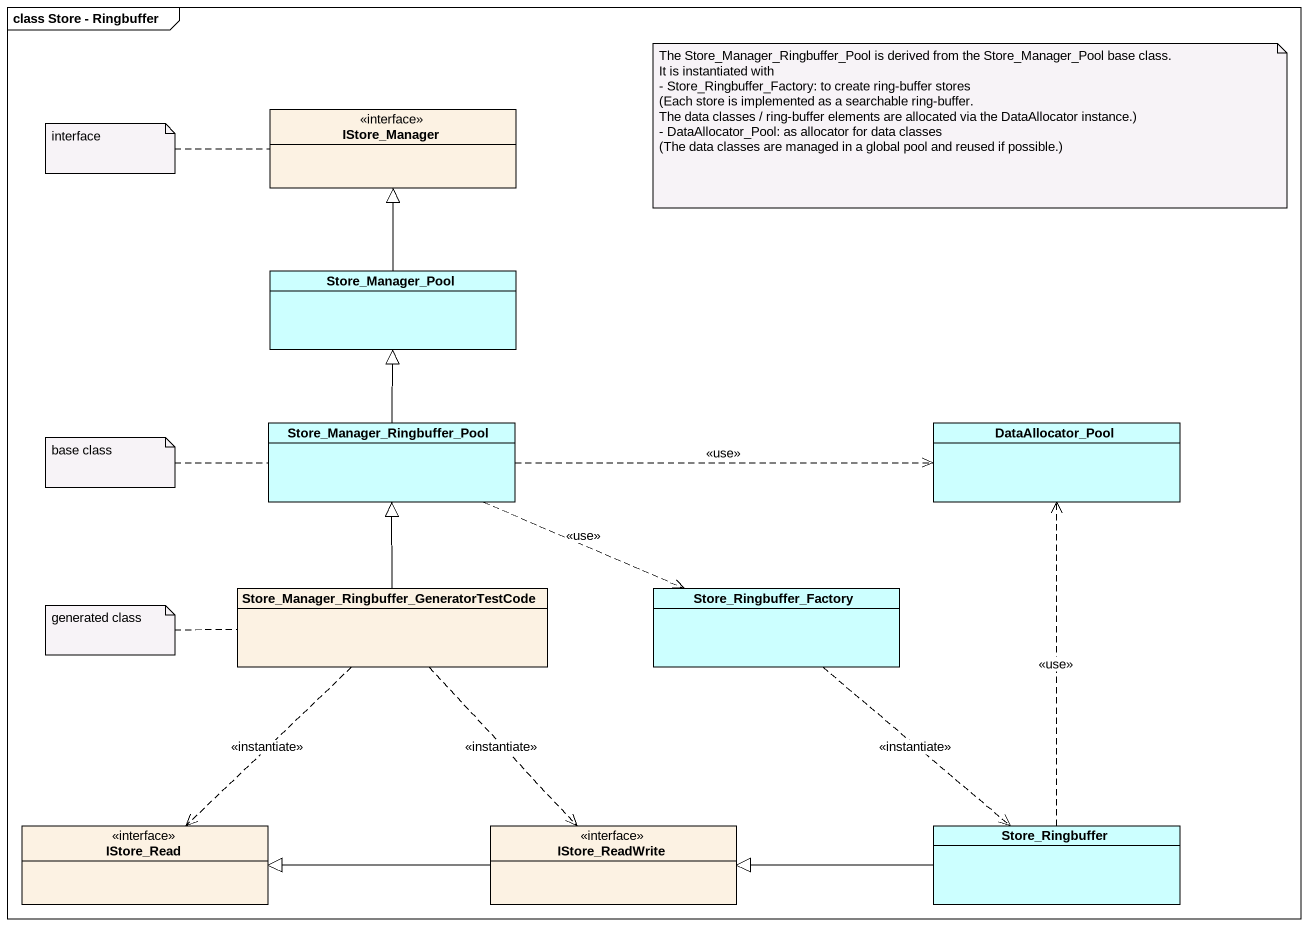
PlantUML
@startuml
mainframe class Store - Ringbuffer
hide circle
hide empty members
class IStore_Manager <<interface>>
class Store_Manager_Pool #CCFFFF
class "Store_Manager_Ringbuffer_Pool" as Store_Manager_Ringbuffer #CCFFFF
class DataAllocator_Pool #CCFFFF
class "Store_Manager_Ringbuffer_GeneratorTestCode" as Store_Manager_Ringbuffer_2 #FCF2E3
class Store_Ringbuffer_Factory #CCFFFF
class IStore_Read <<interface>>
class IStore_ReadWrite <<interface>>
class Store_Ringbuffer #CCFFFF
Store_Manager_Pool -up-|> IStore_Manager
Store_Manager_Ringbuffer -up-|> Store_Manager_Pool
Store_Manager_Ringbuffer .right.> DataAllocator_Pool : <<use>>
Store_Manager_Ringbuffer .right.> Store_Ringbuffer_Factory : <<use>>
Store_Manager_Ringbuffer_2 -up-|> Store_Manager_Ringbuffer
Store_Manager_Ringbuffer_2 ..> IStore_Read : <<instantiate>>
Store_Manager_Ringbuffer_2 ..> IStore_ReadWrite : <<instantiate>>
Store_Ringbuffer_Factory ..> Store_Ringbuffer : <<instantiate>>
IStore_ReadWrite -left-|> IStore_Read
Store_Ringbuffer .up.> DataAllocator_Pool : <<use>>
Store_Ringbuffer -left-|> IStore_ReadWrite
note as N1
  The Store_Manager_Ringbuffer_Pool is derived from the Store_Manager_Pool base class.
  It is instantiated with
  - Store_Ringbuffer_Factory: to create ring-buffer stores
  (Each store is implemented as a searchable ring-buffer.
  The data classes / ring-buffer elements are allocated via the DataAllocator instance.)
  - DataAllocator_Pool: as allocator for data classes
  (The data classes are managed in a global pool and reused if possible.)
end note
note left of IStore_Manager : interface
note left of Store_Manager_Ringbuffer : base class
note left of Store_Manager_Ringbuffer_2 : generated class
@enduml
